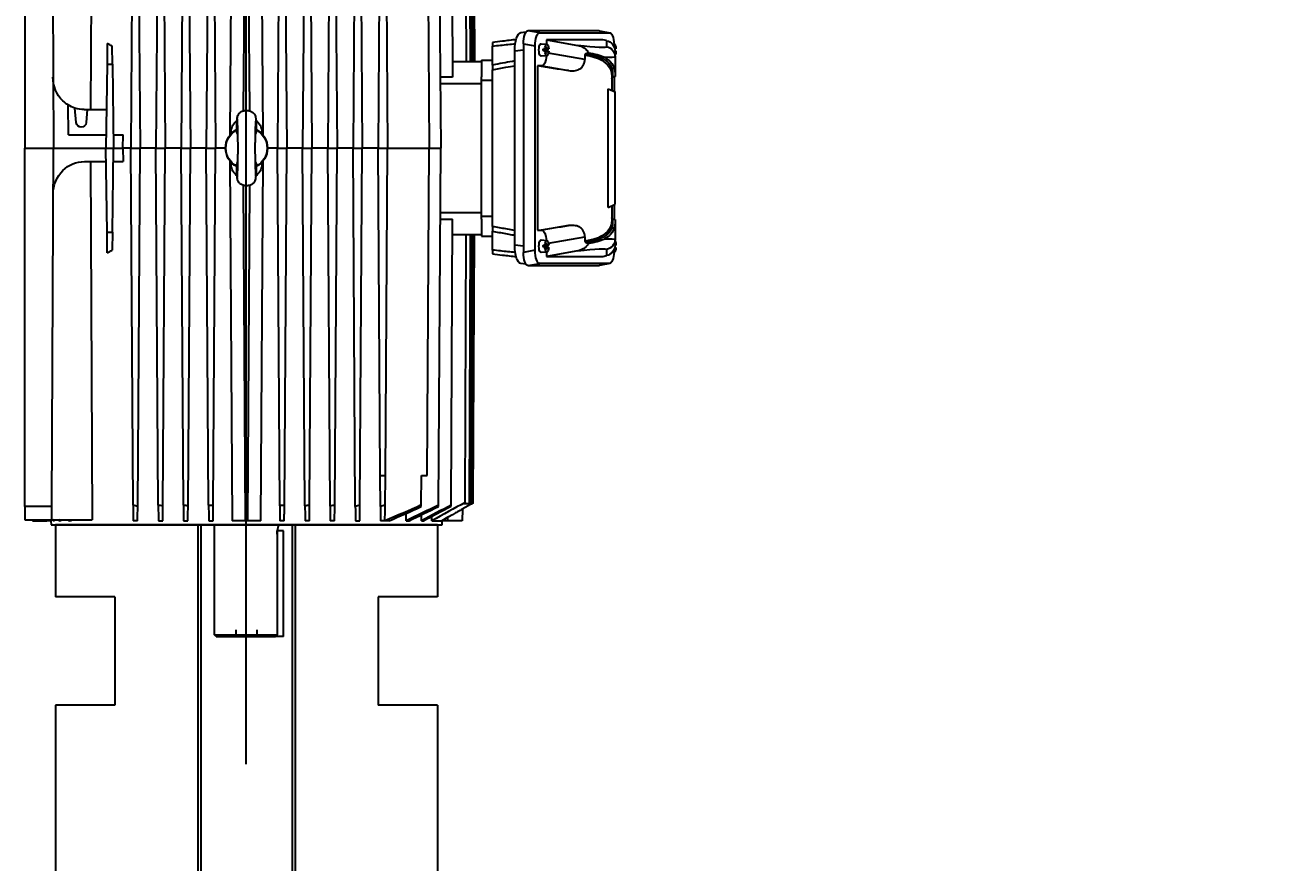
# Model space of a CAD drawing. Extents: x 0 to 21025, y 0 to 14850.
# Drawn here: x 4683.9 to 5030.3, y 7223.8 to 7456.2 of the extents above; entities that cross this region are included whole.
import ezdxf
from ezdxf import colors
from ezdxf.entities.mleader import LeaderData, LeaderLine
from ezdxf.math import Vec2, Vec3

# ---------------------------------------------------------------- set-up
doc = ezdxf.new("R2010")
doc.units = 0
doc.header["$LTSCALE"] = 200
doc.header["$MEASUREMENT"] = 0
doc.linetypes.add('CENTER', pattern=[2, 1.25, -0.25, 0.25, -0.25])
doc.linetypes.add('DASHDOT', pattern=[1, 0.5, -0.25, 0, -0.25])
for name, color, linetype in [('DIM', 1, 'Continuous'), ('FRL2', 2, 'Continuous'), ('M2', 2, 'Continuous'), ('M3', 3, 'Continuous'), ('MC1', 8, 'CENTER')]:
    doc.layers.add(name, color=color, linetype=linetype)

# ---------------------------------------------------------------- blocks, each defined once
blk = doc.blocks.new('motor')
at = {"layer": 'M2', "linetype": 'Continuous'}
for p, q in [((-2881.74, -85651.54), (-2881.1, -85564.91)), ((-2877.37, -85564.91), (-2877.93, -85644.75)), ((-2876.33, -85644.74), (-2876.89, -85564.91)), ((-2873.16, -85564.91), (-2872.52, -85651.54)), ((-2833.92, -85644.38), (-2834.33, -85565.14)), ((-2940.08, -85569.88), (-2940.39, -85631.1)), ((-2939.62, -85569.61), (-2939.93, -85631.1)), ((-2939.49, -85569.94), (-2939.8, -85631.1)), ((-2938.92, -85569.61), (-2939.19, -85631.1)), ((-2937.82, -85570), (-2938.13, -85631.1)), ((-2933.92, -85569.24), (-2934.3, -85635.41)), ((-2930.41, -85569.27), (-2931.04, -85655.09)), ((-2908.62, -85569.27), (-2909.25, -85655.09)), ((-2907.32, -85568.89), (-2906.69, -85655.09)), ((-2901.63, -85569.24), (-2902.26, -85655.09)), ((-2900.34, -85568.95), (-2899.7, -85655.09)), ((-2894.64, -85569.22), (-2895.27, -85655.09)), ((-2893.35, -85569.01), (-2892.71, -85655.09)), ((-2887.65, -85569.18), (-2888.29, -85655.09)), ((-2886.36, -85569.06), (-2885.73, -85655.09)), ((-2867.9, -85569.06), (-2868.54, -85655.09)), ((-2866.61, -85569.18), (-2865.97, -85655.09)), ((-2860.91, -85569.01), (-2861.55, -85655.09)), ((-2859.62, -85569.22), (-2858.99, -85655.09)), ((-2853.92, -85568.95), (-2854.56, -85655.09)), ((-2852.63, -85569.24), (-2852, -85655.09)), ((-2846.94, -85568.89), (-2847.57, -85655.09)), ((-2845.64, -85569.27), (-2845.01, -85655.09)), ((-2823.13, -85568.83), (-2823.56, -85655.09)), ((-2815.64, -85568.83), (-2815.64, -85655.09)), ((-2927.28, -85577.48), (-2927.81, -85655.09)), ((-2915.71, -85577.48), (-2916.24, -85655.09)), ((-2914.2, -85577.48), (-2913.68, -85655.09)), ((-2975.13, -85622.49), (-2978, -85623.07)), ((-2975.04, -85622.49), (-2977.91, -85623.06)), ((-2975.04, -85622.49), (-2955.24, -85622.49)), ((-2958.51, -85623.06), (-2955.24, -85622.49)), ((-2978.69, -85626.2), (-2979.16, -85626.25)), ((-2958.51, -85623.06), (-2977.91, -85623.06)), ((-2977.08, -85625.26), (-2976.01, -85625.05)), ((-2977.08, -85625.26), (-2977.08, -85626.97)), ((-2976.01, -85625.05), (-2960.4, -85625.05)), ((-2960.4, -85625.05), (-2969.08, -85626.58)), ((-2958.9, -85626.1), (-2960.52, -85626.25)), ((-2960.4, -85625.05), (-2960.4, -85626.24)), ((-2953.99, -85626.16), (-2957.25, -85626.73)), ((-2953.26, -85623.02), (-2954.7, -85622.85)), ((-2953.99, -85626.16), (-2953.99, -85684.03)), ((-2838.5, -85626.05), (-2838.42, -85631.8)), ((-2979.36, -85627.54), (-2979.68, -85627.54)), ((-2979.41, -85628.15), (-2979.68, -85628.15)), ((-2979.41, -85629.72), (-2979.41, -85628.1)), ((-2979.41, -85629.72), (-2979.41, -85634.09)), ((-2972.01, -85628.64), (-2971.31, -85628.91)), ((-2971.01, -85630.47), (-2960.97, -85628.7)), ((-2971.01, -85629.3), (-2971.01, -85630.47)), ((-2960.59, -85627.54), (-2961.04, -85627.54)), ((-2960.59, -85628.15), (-2961.04, -85628.15)), ((-2960.43, -85627.14), (-2960.59, -85627.14)), ((-2960.59, -85627.14), (-2960.59, -85627.54)), ((-2960.59, -85627.14), (-2960.43, -85627.28)), ((-2960.43, -85627.54), (-2960.59, -85627.54)), ((-2960.59, -85628.15), (-2960.59, -85628.54)), ((-2960.43, -85628.15), (-2960.59, -85628.15)), ((-2960.59, -85628.54), (-2960.43, -85628.41)), ((-2960.43, -85628.54), (-2960.59, -85628.54)), ((-2960.52, -85629.44), (-2958.9, -85629.59)), ((-2960.43, -85627.14), (-2960.43, -85627.54)), ((-2960.43, -85627.54), (-2959.97, -85627.54)), ((-2960.43, -85628.15), (-2960.43, -85628.54)), ((-2960.43, -85628.15), (-2959.97, -85628.15)), ((-2960.18, -85628.08), (-2960.18, -85627.61)), ((-2960.15, -85627.61), (-2960.18, -85627.61)), ((-2960.15, -85628.08), (-2960.18, -85628.08)), ((-2960.15, -85627.61), (-2960.15, -85627.54)), ((-2960.15, -85627.61), (-2960.04, -85627.61)), ((-2960.15, -85628.08), (-2960.04, -85628.08)), ((-2960.15, -85628.15), (-2960.15, -85628.08)), ((-2960.12, -85627.54), (-2960.04, -85627.61)), ((-2960.12, -85628.15), (-2960.04, -85628.08)), ((-2959.99, -85627.61), (-2960.04, -85627.61)), ((-2960.04, -85627.61), (-2960.04, -85628.08)), ((-2959.99, -85628.08), (-2960.04, -85628.08)), ((-2959.99, -85627.61), (-2959.99, -85627.54)), ((-2959.96, -85627.61), (-2959.99, -85627.61)), ((-2959.99, -85628.15), (-2959.99, -85628.08)), ((-2959.96, -85628.08), (-2959.99, -85628.08)), ((-2959.97, -85627.54), (-2959.52, -85627.54)), ((-2959.97, -85628.15), (-2959.52, -85628.15)), ((-2959.96, -85628.08), (-2959.96, -85627.61)), ((-2957.25, -85683.46), (-2957.25, -85626.73)), ((-2951.58, -85628.11), (-2953.99, -85627.83)), ((-2951.58, -85682.08), (-2951.58, -85628.11)), ((-2945.38, -85632.03), (-2945.38, -85626.77)), ((-2839.91, -85631.8), (-2839.84, -85626.78)), ((-2978.57, -85633.07), (-2979.2, -85632.92)), ((-2959.14, -85632.27), (-2966.53, -85633.57)), ((-2959.14, -85632.27), (-2957.93, -85632.27)), ((-2957.93, -85632.27), (-2957.93, -85677.92)), ((-2942.35, -85630.64), (-2945.38, -85630.64)), ((-2942.35, -85630.64), (-2942.35, -85635.33)), ((-2942.35, -85631.1), (-2934.24, -85631.1)), ((-2839.91, -85631.8), (-2840.21, -85655.09)), ((-2838.42, -85631.8), (-2839.91, -85631.8)), ((-2838.42, -85631.8), (-2838.12, -85655.09)), ((-2979.41, -85634.09), (-2979.41, -85635.25)), ((-2979.41, -85635.25), (-2978.83, -85635.4)), ((-2979.16, -85635.32), (-2979.16, -85639.38)), ((-2978.83, -85635.4), (-2978.83, -85634.3)), ((-2978.48, -85634.73), (-2978.48, -85639.06)), ((-2945.38, -85676.85), (-2945.38, -85633.34)), ((-2942.35, -85636.23), (-2945.38, -85636.23)), ((-2942.35, -85637.16), (-2942.35, -85635.33)), ((-2934.3, -85635.41), (-2930.79, -85635.41)), ((-2977.5, -85638.61), (-2979.41, -85639.5)), ((-2979.41, -85670.69), (-2979.41, -85639.5)), ((-2977.5, -85671.58), (-2977.5, -85638.61)), ((-2942.35, -85673.03), (-2942.35, -85637.16)), ((-2930.81, -85637.16), (-2942.35, -85637.16)), ((-2827.75, -85651.37), (-2827.64, -85643.12)), ((-2826.17, -85641.96), (-2826.19, -85641.98)), ((-2832.95, -85644.38), (-2838.26, -85644.38)), ((-2832.95, -85644.38), (-2832.64, -85648)), ((-2832.07, -85644.38), (-2832.95, -85644.38)), ((-2829.85, -85648), (-2829.5, -85643.98)), ((-2881.47, -85651.21), (-2881.4, -85650.41)), ((-2872.86, -85650.41), (-2872.79, -85651.21)), ((-2842.84, -85655.09), (-2842.86, -85651.37)), ((-2840.16, -85651.37), (-2842.86, -85651.37)), ((-2827.75, -85651.37), (-2838.17, -85651.37)), ((-2927.81, -85655.09), (-2931.04, -85655.09)), ((-2930.41, -85754.18), (-2931.04, -85655.09)), ((-2916.24, -85655.09), (-2927.81, -85655.09)), ((-2927.28, -85745.96), (-2927.81, -85655.09)), ((-2913.68, -85655.09), (-2916.24, -85655.09)), ((-2915.71, -85745.96), (-2916.24, -85655.09)), ((-2914.2, -85745.96), (-2913.68, -85655.09)), ((-2913.68, -85655.09), (-2909.25, -85655.09)), ((-2906.69, -85655.09), (-2909.25, -85655.09)), ((-2908.62, -85754.18), (-2909.25, -85655.09)), ((-2907.32, -85754.56), (-2906.69, -85655.09)), ((-2906.69, -85655.09), (-2902.26, -85655.09)), ((-2899.7, -85655.09), (-2902.26, -85655.09)), ((-2901.63, -85754.2), (-2902.26, -85655.09)), ((-2900.34, -85754.49), (-2899.7, -85655.09)), ((-2899.7, -85655.09), (-2895.27, -85655.09)), ((-2892.71, -85655.09), (-2895.27, -85655.09)), ((-2894.64, -85754.23), (-2895.27, -85655.09)), ((-2893.35, -85754.44), (-2892.71, -85655.09)), ((-2892.71, -85655.09), (-2888.29, -85655.09)), ((-2885.73, -85655.09), (-2888.29, -85655.09)), ((-2887.65, -85754.26), (-2888.29, -85655.09)), ((-2886.36, -85754.38), (-2885.73, -85655.09)), ((-2885.73, -85655.09), (-2882.95, -85655.09)), ((-2871.31, -85655.09), (-2868.54, -85655.09)), ((-2865.97, -85655.09), (-2868.54, -85655.09)), ((-2867.9, -85754.38), (-2868.54, -85655.09)), ((-2866.61, -85754.26), (-2865.97, -85655.09)), ((-2865.97, -85655.09), (-2861.55, -85655.09)), ((-2858.99, -85655.09), (-2861.55, -85655.09)), ((-2860.91, -85754.44), (-2861.55, -85655.09)), ((-2859.62, -85754.23), (-2858.99, -85655.09)), ((-2858.99, -85655.09), (-2854.56, -85655.09)), ((-2852, -85655.09), (-2854.56, -85655.09)), ((-2853.92, -85754.49), (-2854.56, -85655.09)), ((-2852.63, -85754.2), (-2852, -85655.09)), ((-2852, -85655.09), (-2847.57, -85655.09)), ((-2845.01, -85655.09), (-2847.57, -85655.09)), ((-2846.94, -85754.56), (-2847.57, -85655.09)), ((-2845.64, -85754.18), (-2845.01, -85655.09)), ((-2845.01, -85655.09), (-2842.84, -85655.09)), ((-2842.84, -85655.09), (-2842.86, -85658.82)), ((-2840.21, -85655.09), (-2842.84, -85655.09)), ((-2838.12, -85655.09), (-2840.21, -85655.09)), ((-2839.91, -85678.39), (-2840.21, -85655.09)), ((-2838.42, -85678.39), (-2838.12, -85655.09)), ((-2823.56, -85655.09), (-2838.12, -85655.09)), ((-2815.64, -85655.09), (-2823.56, -85655.09)), ((-2823.13, -85754.61), (-2823.56, -85655.09)), ((-2815.64, -85754.61), (-2815.64, -85655.09)), ((-2881.1, -85758.54), (-2881.74, -85658.65)), ((-2881.4, -85659.78), (-2881.47, -85658.97)), ((-2872.52, -85658.65), (-2873.16, -85758.54)), ((-2872.79, -85658.97), (-2872.86, -85659.78)), ((-2840.16, -85658.82), (-2842.86, -85658.82)), ((-2832.12, -85658.82), (-2838.17, -85658.82)), ((-2833.85, -85658.82), (-2834.33, -85758.31)), ((-2826.19, -85661.28), (-2826.18, -85661.3)), ((-2877.93, -85665.46), (-2877.37, -85758.54)), ((-2876.89, -85758.54), (-2876.33, -85665.45)), ((-2977.5, -85671.58), (-2979.41, -85670.69)), ((-2979.16, -85670.81), (-2979.16, -85674.87)), ((-2978.48, -85671.12), (-2978.48, -85675.46)), ((-2978.83, -85674.78), (-2979.41, -85674.94)), ((-2978.83, -85675.89), (-2978.83, -85674.78)), ((-2942.35, -85673.96), (-2945.38, -85673.96)), ((-2942.35, -85674.85), (-2942.35, -85673.03)), ((-2942.35, -85673.03), (-2930.81, -85673.03)), ((-2930.79, -85674.78), (-2934.3, -85674.78)), ((-2933.92, -85754.2), (-2934.3, -85674.78)), ((-2979.41, -85674.94), (-2979.41, -85676.1)), ((-2979.41, -85676.1), (-2979.41, -85680.47)), ((-2978.57, -85677.11), (-2979.2, -85677.27)), ((-2966.53, -85676.62), (-2959.14, -85677.92)), ((-2957.93, -85677.92), (-2959.14, -85677.92)), ((-2945.38, -85683.41), (-2945.38, -85678.16)), ((-2942.35, -85674.85), (-2942.35, -85679.55)), ((-2979.41, -85682.08), (-2979.41, -85680.47)), ((-2971.31, -85681.28), (-2972.01, -85681.55)), ((-2971.01, -85679.72), (-2971.01, -85680.89)), ((-2960.97, -85681.49), (-2971.01, -85679.72)), ((-2960.43, -85681.65), (-2960.59, -85681.65)), ((-2960.59, -85681.65), (-2960.59, -85682.04)), ((-2960.59, -85681.65), (-2960.43, -85681.78)), ((-2958.9, -85680.6), (-2960.52, -85680.75)), ((-2960.43, -85681.65), (-2960.43, -85682.04)), ((-2942.35, -85679.55), (-2945.38, -85679.55)), ((-2934.24, -85679.08), (-2942.35, -85679.08)), ((-2940.08, -85753.57), (-2940.39, -85679.08)), ((-2939.93, -85679.08), (-2939.62, -85753.83)), ((-2939.49, -85753.5), (-2939.8, -85679.08)), ((-2939.19, -85679.08), (-2938.92, -85753.83)), ((-2937.82, -85753.44), (-2938.13, -85679.08)), ((-2838.42, -85678.39), (-2839.91, -85678.39)), ((-2839.91, -85678.39), (-2839.84, -85683.4)), ((-2838.5, -85684.14), (-2838.42, -85678.39)), ((-2979.41, -85682.04), (-2979.68, -85682.04)), ((-2979.36, -85682.65), (-2979.68, -85682.65)), ((-2979.16, -85683.94), (-2978.69, -85683.98)), ((-2977.08, -85683.22), (-2977.08, -85684.93)), ((-2976.01, -85685.14), (-2977.08, -85684.93)), ((-2960.4, -85685.14), (-2976.01, -85685.14)), ((-2969.08, -85683.61), (-2960.4, -85685.14)), ((-2960.59, -85682.04), (-2961.04, -85682.04)), ((-2960.59, -85682.65), (-2961.04, -85682.65)), ((-2960.43, -85682.04), (-2960.59, -85682.04)), ((-2960.59, -85682.65), (-2960.59, -85683.04)), ((-2960.43, -85682.65), (-2960.59, -85682.65)), ((-2960.59, -85683.04), (-2960.43, -85682.91)), ((-2960.43, -85683.04), (-2960.59, -85683.04)), ((-2960.52, -85683.94), (-2958.9, -85684.09)), ((-2960.43, -85682.04), (-2959.97, -85682.04)), ((-2960.43, -85682.65), (-2960.43, -85683.04)), ((-2960.43, -85682.65), (-2959.97, -85682.65)), ((-2960.4, -85683.95), (-2960.4, -85685.14)), ((-2960.18, -85682.58), (-2960.18, -85682.11)), ((-2960.15, -85682.11), (-2960.18, -85682.11)), ((-2960.15, -85682.58), (-2960.18, -85682.58)), ((-2960.15, -85682.11), (-2960.15, -85682.04)), ((-2960.15, -85682.11), (-2960.04, -85682.11)), ((-2960.15, -85682.58), (-2960.04, -85682.58)), ((-2960.15, -85682.65), (-2960.15, -85682.58)), ((-2960.12, -85682.04), (-2960.04, -85682.11)), ((-2960.12, -85682.65), (-2960.04, -85682.58)), ((-2959.99, -85682.11), (-2960.04, -85682.11)), ((-2960.04, -85682.11), (-2960.04, -85682.58)), ((-2959.99, -85682.58), (-2960.04, -85682.58)), ((-2959.99, -85682.11), (-2959.99, -85682.04)), ((-2959.96, -85682.11), (-2959.99, -85682.11)), ((-2959.99, -85682.65), (-2959.99, -85682.58)), ((-2959.96, -85682.58), (-2959.99, -85682.58)), ((-2959.97, -85682.04), (-2959.52, -85682.04)), ((-2959.97, -85682.65), (-2959.52, -85682.65)), ((-2959.96, -85682.58), (-2959.96, -85682.11)), ((-2957.25, -85683.46), (-2953.99, -85684.03)), ((-2953.99, -85682.36), (-2951.58, -85682.08)), ((-2978, -85687.12), (-2975.13, -85687.69)), ((-2977.91, -85687.13), (-2958.51, -85687.13)), ((-2977.91, -85687.13), (-2975.04, -85687.7)), ((-2955.24, -85687.7), (-2975.04, -85687.7)), ((-2955.24, -85687.7), (-2958.51, -85687.13)), ((-2954.7, -85687.34), (-2953.26, -85687.17)), ((-2925.74, -85745.96), (-2927.28, -85745.96)), ((-2925.64, -85754.17), (-2925.74, -85745.96)), ((-2914.2, -85745.96), (-2915.71, -85745.96)), ((-2915.61, -85754.17), (-2915.71, -85745.96)), ((-2914.31, -85754.63), (-2914.2, -85745.96)), ((-2940.09, -85753.56), (-2937.03, -85755.33)), ((-2939.62, -85753.83), (-2940.08, -85753.57)), ((-2939.62, -85753.83), (-2939.1, -85753.83)), ((-2938.92, -85753.83), (-2939.49, -85753.5)), ((-2939.49, -85753.61), (-2939.1, -85753.83)), ((-2938.92, -85753.83), (-2937.49, -85753.83)), ((-2937.82, -85753.65), (-2937.49, -85753.83)), ((-2937.04, -85755.33), (-2937, -85758.54)), ((-2933.03, -85757.56), (-2931.32, -85758.54)), ((-2933.03, -85758.54), (-2933.03, -85757.56)), ((-2928.59, -85758.54), (-2928.61, -85757.29)), ((-2925.66, -85758.54), (-2925.68, -85756.87)), ((-2921.46, -85758.54), (-2921.48, -85756.45)), ((-2823.13, -85754.61), (-2815.64, -85754.61)), ((-2823.1, -85758.31), (-2823.13, -85754.61)), ((-2815.64, -85754.61), (-2815.64, -85758.31)), ((-2937, -85758.54), (-2933.03, -85758.54)), ((-2933.03, -85758.54), (-2931.32, -85758.54)), ((-2931.39, -85759.7), (-2931.41, -85758.54)), ((-2879.61, -85759.7), (-2931.39, -85759.7)), ((-2928.59, -85758.54), (-2931.32, -85758.54)), ((-2931.17, -85759.7), (-2931.17, -85759.7)), ((-2877.13, -85759.7), (-2931.13, -85759.7)), ((-2925.66, -85758.54), (-2926.24, -85758.54)), ((-2921.46, -85758.54), (-2922.27, -85758.54)), ((-2916.71, -85758.54), (-2915.56, -85758.54)), ((-2915.55, -85758.54), (-2914.36, -85758.54)), ((-2907.38, -85758.54), (-2908.56, -85758.54)), ((-2901.57, -85758.54), (-2900.39, -85758.54)), ((-2894.59, -85758.54), (-2893.4, -85758.54)), ((-2887.6, -85758.54), (-2886.41, -85758.54)), ((-2887.38, -85761.33), (-2885.67, -85761.33)), ((-2887.38, -85790.68), (-2887.38, -85761.33)), ((-2885.98, -85759.7), (-2885.98, -85759.94)), ((-2885.67, -85761.33), (-2885.67, -85790.22)), ((-2885.67, -85762.25), (-2885.67, -85761.33)), ((-2881.1, -85758.54), (-2873.16, -85758.54)), ((-2822.87, -85759.7), (-2877.13, -85759.7)), ((-2868.28, -85790.22), (-2868.28, -85759.7)), ((-2866.66, -85758.54), (-2867.85, -85758.54)), ((-2859.68, -85758.54), (-2860.86, -85758.54)), ((-2852.69, -85758.54), (-2853.87, -85758.54)), ((-2846.88, -85758.54), (-2845.7, -85758.54)), ((-2823.1, -85758.31), (-2834.33, -85758.31)), ((-2828.6, -85758.31), (-2828.6, -85758.54)), ((-2828.6, -85758.54), (-2828.15, -85758.31)), ((-2828.6, -85758.54), (-2828.02, -85758.54)), ((-2827.58, -85758.31), (-2828.02, -85758.54)), ((-2825.67, -85758.31), (-2825.67, -85758.54)), ((-2825.67, -85758.54), (-2825.25, -85758.31)), ((-2825.67, -85758.54), (-2825.28, -85758.54)), ((-2824.86, -85758.31), (-2825.28, -85758.54)), ((-2823.81, -85758.31), (-2823.81, -85758.54)), ((-2823.81, -85758.54), (-2823.4, -85758.31)), ((-2823.81, -85758.54), (-2823.59, -85758.54)), ((-2823.18, -85758.31), (-2823.59, -85758.54)), ((-2815.64, -85758.31), (-2823.1, -85758.31)), ((-2823.09, -85759.7), (-2823.09, -85759.7)), ((-2822.93, -85758.31), (-2822.94, -85758.54)), ((-2822.94, -85758.54), (-2821.7, -85758.54)), ((-2822.85, -85758.54), (-2822.87, -85759.7)), ((-2821.7, -85758.54), (-2821.7, -85758.31)), ((-2817.73, -85758.54), (-2817.72, -85758.31)), ((-2879.98, -85788.82), (-2879.98, -85790.68)), ((-2874.28, -85790.68), (-2874.28, -85788.82)), ((-2887.38, -85790.68), (-2885.19, -85790.68)), ((-2868.28, -85790.22), (-2885.67, -85790.22)), ((-2868.75, -85790.68), (-2885.19, -85790.68)), ((-2879.98, -85790.68), (-2874.28, -85790.68)), ((-2868.75, -85790.68), (-2868.28, -85790.22))]:
    blk.add_line(p, q, dxfattribs=at)
at = {"layer": 'M2', "linetype": 'Continuous', "flags": 128}
for points in [[(-2978.88, -85626.44), (-2978.96, -85626.34), (-2979.15, -85626.25), (-2979.33, -85626.34), (-2979.49, -85626.61), (-2979.62, -85627.03), (-2979.68, -85627.54)], [(-2959.97, -85627.54), (-2960.04, -85627.03), (-2960.16, -85626.61), (-2960.32, -85626.34), (-2960.51, -85626.25), (-2960.69, -85626.34), (-2960.85, -85626.61), (-2960.97, -85627.03), (-2961.04, -85627.54)], [(-2958.9, -85629.59), (-2958.89, -85629.59), (-2958.7, -85629.5), (-2958.53, -85629.26), (-2958.4, -85628.87), (-2958.32, -85628.38), (-2958.29, -85627.84), (-2958.32, -85627.3), (-2958.4, -85626.82), (-2958.53, -85626.43), (-2958.7, -85626.18), (-2958.89, -85626.1), (-2958.9, -85626.1)], [(-2961.04, -85628.15), (-2960.97, -85628.66), (-2960.85, -85629.07), (-2960.69, -85629.34), (-2960.51, -85629.44), (-2960.32, -85629.34), (-2960.16, -85629.07), (-2960.04, -85628.66), (-2959.97, -85628.15)], [(-2959.97, -85682.04), (-2960.04, -85681.53), (-2960.16, -85681.11), (-2960.32, -85680.84), (-2960.51, -85680.75), (-2960.69, -85680.84), (-2960.85, -85681.11), (-2960.97, -85681.53), (-2961.04, -85682.04)], [(-2958.9, -85684.09), (-2958.89, -85684.09), (-2958.7, -85684.01), (-2958.53, -85683.76), (-2958.4, -85683.37), (-2958.32, -85682.89), (-2958.29, -85682.35), (-2958.32, -85681.81), (-2958.4, -85681.32), (-2958.53, -85680.93), (-2958.7, -85680.68), (-2958.89, -85680.6), (-2958.9, -85680.6)], [(-2979.68, -85682.65), (-2979.62, -85683.16), (-2979.49, -85683.58), (-2979.33, -85683.85), (-2979.15, -85683.94), (-2978.96, -85683.85), (-2978.88, -85683.74)], [(-2961.04, -85682.65), (-2960.97, -85683.16), (-2960.85, -85683.58), (-2960.69, -85683.85), (-2960.51, -85683.94), (-2960.32, -85683.85), (-2960.16, -85683.58), (-2960.04, -85683.16), (-2959.97, -85682.65)], [(-2940.08, -85753.57), (-2940.08, -85753.57)]]:
    blk.add_lwpolyline(points, dxfattribs=at)
at = {"layer": 'M2', "linetype": 'Continuous'}
for centre, radius, start, end in [((-2977.24, -85628.12), 2.44, 180.58, 207.1023), ((-2976.62, -85629.72), 2.79, 99.3295, 179.9592), ((-2955.88, -85627.84), 4.74, 176.34, 183.66), ((-2964.25, -85627.84), 4.74, 356.34, 3.66), ((-2978.7, -85633.53), 0.469, 5.7836, 74.2688), ((-2978.93, -85634.74), 0.448, 0.9431, 76.7201), ((-2978.95, -85635.85), 0.466, 0, 75), ((-2832.7, -85635.32), 9.32, 314.5, 359.5), ((-2832.07, -85635.99), 8.39, 287.8036, 301.8267), ((-2832.07, -85635.99), 8.39, 301.8267, 314.5), ((-2832.07, -85635.99), 8.39, 270, 287.8036), ((-2877.13, -85655.09), 5.82, 117.9119, 242.284), ((-2877.13, -85655.09), 5.73, 118.0983, 241.9017), ((-2877.13, -85650.79), 4.29, 127.8572, 175), ((-2877.13, -85650.79), 4.29, 5, 51.4287), ((-2877.13, -85655.09), 5.73, 298.1011, 61.8989), ((-2877.13, -85655.09), 5.82, 297.704, 61.9746), ((-2831.25, -85647.87), 1.4, 185, 355), ((-2877.13, -85659.4), 4.29, 185, 232.3599), ((-2877.13, -85659.4), 4.29, 307.9356, 355), ((-2832.12, -85667.21), 8.39, 45, 90), ((-2832.76, -85667.88), 9.32, 0.5, 45), ((-2978.95, -85674.33), 0.466, 285, 0), ((-2978.93, -85675.45), 0.448, 283.2799, 359.0569), ((-2978.7, -85676.66), 0.469, 285.7312, 354.2164), ((-2977.24, -85682.07), 2.44, 152.8977, 179.42), ((-2976.62, -85680.47), 2.79, 180.0408, 260.6705), ((-2955.88, -85682.35), 4.74, 176.34, 183.66), ((-2964.25, -85682.35), 4.74, 356.34, 3.66)]:
    blk.add_arc(centre, radius, start, end, dxfattribs=at)
for centre, major_axis, ratio, start_param, end_param in [((-2975, -85626.27), (-0.04, 3.78), 0.341823, 6.279194, 6.347494), ((-2955.28, -85626.27), (0.04, 3.78), 0.341823, 4.746539, 6.287177), ((-2976.62, -85628.01), (1.94, 2.08), 0.965767, 0.931936, 2.338824), ((-2977.87, -85626.84), (-0.04, 3.78), 0.341823, 6.279194, 7.691177), ((-2958.54, -85626.84), (0.04, 3.78), 0.341823, 4.746539, 6.287177), ((-2953.35, -85628.16), (0.02, 5.15), 0.341994, 4.724763, 6.244897), ((-2877.13, -85604.62), (-54.37, 0), 0.560054, 2.326455, 2.361022), ((-2957.52, -85626.55), (-21.89, -3.17), 0.051529, 6.275717, 6.800679), ((-2957.4, -85641), (-21.14, 8.01), 0.438201, 5.583802, 6.292591), ((-2957.52, -85641.41), (-20.65, 8.09), 0.445399, 5.584269, 6.300688), ((-2957.98, -85623.8), (-19.1, -3.18), 0.05869, 6.273426, 7.22369), ((-2959.11, -85628.48), (0.04, 3.78), 0.341823, 1.833644, 3.145584), ((-2957.52, -85640.87), (-21.6, 8.19), 0.438201, 5.922866, 6.308451), ((-2957.52, -85630.94), (-20.96, -3.49), 0.05869, 1.116523, 1.541494), ((-2957.52, -85669.32), (-21.6, -8.19), 0.438201, 6.25792, 6.643505), ((-2957.4, -85669.19), (-21.14, -8.01), 0.438201, 6.27378, 6.982569), ((-2957.52, -85668.78), (-20.65, -8.09), 0.445399, 6.265682, 6.982101), ((-2957.52, -85679.25), (-20.96, 3.49), 0.05869, 4.741691, 5.166662), ((-2959.11, -85681.7), (-0.04, 3.78), 0.341823, 6.279194, 7.591134), ((-2957.52, -85683.63), (-21.89, 3.17), 0.051529, 5.765691, 6.290653), ((-2976.62, -85682.18), (-1.94, 2.08), 0.965767, 0.802769, 2.209656), ((-2977.87, -85683.34), (0.04, 3.78), 0.341823, 1.733601, 3.145584), ((-2957.98, -85686.39), (-19.1, 3.18), 0.05869, 5.342681, 6.292944), ((-2958.54, -85683.34), (-0.04, 3.78), 0.341823, 3.137601, 4.678239), ((-2955.28, -85683.92), (-0.04, 3.78), 0.341823, 3.137601, 4.678239), ((-2953.35, -85682.02), (-0.02, 5.15), 0.341994, 3.179881, 4.700015), ((-2877.13, -85705.57), (-54.37, 0), 0.560054, 3.922163, 3.956731), ((-2975, -85683.92), (0.04, 3.78), 0.341823, 3.077284, 3.145584)]:
    blk.add_ellipse(centre, major_axis=major_axis, ratio=ratio, start_param=start_param, end_param=end_param, dxfattribs=at)
for points, knots in [([(-2951.99, -85624.96), (-2950.71, -85625.12), (-2948.51, -85625.38), (-2946.31, -85625.64), (-2945.38, -85625.75)], [0, 0, 0, 0, 0.578744, 1, 1, 1, 1]), ([(-2945.38, -85626.77), (-2946.12, -85626.69), (-2948.25, -85626.47), (-2950.37, -85626.25), (-2951.74, -85626.11)], [0, 0, 0, 0, 0.350784, 1, 1, 1, 1]), ([(-2945.38, -85625.75), (-2945.38, -85625.74), (-2945.38, -85625.76), (-2945.38, -85625.82), (-2945.38, -85625.85), (-2945.38, -85625.91), (-2945.38, -85625.95), (-2945.38, -85626.04), (-2945.38, -85626.09), (-2945.38, -85626.2), (-2945.38, -85626.26), (-2945.38, -85626.39), (-2945.38, -85626.46), (-2945.38, -85626.61), (-2945.38, -85626.69), (-2945.38, -85626.77)], [0, 0, 0, 0, 0.25, 0.25, 0.375, 0.375, 0.5, 0.5, 0.625, 0.625, 0.75, 0.75, 0.875, 0.875, 1, 1, 1, 1]), ([(-2972.01, -85628.64), (-2972.89, -85628.75), (-2973.71, -85628.91), (-2974.84, -85629.21), (-2975.19, -85629.32), (-2975.7, -85629.51), (-2975.86, -85629.58), (-2976.17, -85629.72), (-2976.32, -85629.79), (-2976.47, -85629.87)], [0, 0, 0, 0, 0.5, 0.5, 0.75, 0.75, 0.875, 0.875, 1, 1, 1, 1]), ([(-2969.08, -85626.58), (-2969.39, -85626.63), (-2969.69, -85626.71), (-2970.27, -85626.93), (-2970.55, -85627.07), (-2970.94, -85627.32), (-2971.06, -85627.42), (-2971.3, -85627.62), (-2971.41, -85627.73), (-2971.62, -85627.96), (-2971.71, -85628.09), (-2971.88, -85628.35), (-2971.95, -85628.49), (-2972.01, -85628.64)], [0, 0, 0, 0, 0.25, 0.25, 0.5, 0.5, 0.625, 0.625, 0.75, 0.75, 0.875, 0.875, 1, 1, 1, 1]), ([(-2971.31, -85628.91), (-2971.27, -85628.92), (-2971.24, -85628.94), (-2971.16, -85628.99), (-2971.13, -85629.02), (-2971.07, -85629.09), (-2971.05, -85629.13), (-2971.02, -85629.21), (-2971.01, -85629.25), (-2971.01, -85629.3)], [0, 0, 0, 0, 0.25, 0.25, 0.5, 0.5, 0.75, 0.75, 1, 1, 1, 1]), ([(-2966.53, -85633.57), (-2967.06, -85633.64), (-2967.57, -85633.67), (-2968.32, -85633.59), (-2968.57, -85633.55), (-2969.05, -85633.41), (-2969.28, -85633.32), (-2969.61, -85633.14), (-2969.72, -85633.07), (-2969.93, -85632.92), (-2970.02, -85632.84), (-2970.21, -85632.66), (-2970.29, -85632.56), (-2970.46, -85632.36), (-2970.53, -85632.24), (-2970.73, -85631.88), (-2970.84, -85631.62), (-2970.94, -85631.2), (-2970.97, -85631.06), (-2971, -85630.77), (-2971.01, -85630.62), (-2971.01, -85630.47)], [0, 0, 0, 0, 0.25, 0.25, 0.375, 0.375, 0.5, 0.5, 0.5625, 0.5625, 0.625, 0.625, 0.6875, 0.6875, 0.75, 0.75, 0.875, 0.875, 0.9375, 0.9375, 1, 1, 1, 1]), ([(-2951.58, -85630.9), (-2949.79, -85631.23), (-2947.72, -85631.61), (-2945.65, -85631.98), (-2945.38, -85632.03)], [0, 0, 0, 0, 0.86648, 1, 1, 1, 1]), ([(-2945.38, -85633.34), (-2946.63, -85633.11), (-2948.7, -85632.74), (-2950.77, -85632.36), (-2951.58, -85632.21)], [0, 0, 0, 0, 0.606787, 1, 1, 1, 1]), ([(-2945.38, -85632.03), (-2945.38, -85632.05), (-2945.38, -85632.09), (-2945.38, -85632.23), (-2945.38, -85632.32), (-2945.38, -85632.56), (-2945.38, -85632.7), (-2945.38, -85632.93), (-2945.38, -85633.01), (-2945.38, -85633.17), (-2945.38, -85633.25), (-2945.38, -85633.34)], [0, 0, 0, 0, 0.25, 0.25, 0.5, 0.5, 0.75, 0.75, 0.875, 0.875, 1, 1, 1, 1]), ([(-2874.58, -85646.75), (-2874.6, -85646.58), (-2874.64, -85646.24), (-2874.91, -85645.66), (-2875.4, -85645.13), (-2876.07, -85644.78), (-2876.81, -85644.6), (-2877.61, -85644.61), (-2878.29, -85644.83), (-2878.73, -85645.09), (-2879.06, -85645.35), (-2879.36, -85645.72), (-2879.55, -85646.11), (-2879.67, -85646.59), (-2879.75, -85647.33), (-2879.78, -85648.2), (-2879.81, -85649.07), (-2879.82, -85649.69), (-2879.83, -85650.13), (-2879.83, -85650.22)], [0, 0, 0, 0, 0.037124, 0.073222, 0.137481, 0.191109, 0.233943, 0.300588, 0.360025, 0.386113, 0.410458, 0.458254, 0.510828, 0.57109, 0.693425, 0.816806, 0.887296, 0.975427, 1, 1, 1, 1]), ([(-2874.59, -85663.21), (-2874.6, -85663.12), (-2874.61, -85662.96), (-2874.64, -85662.49), (-2874.66, -85661.92), (-2874.68, -85661.12), (-2874.7, -85660.09), (-2874.73, -85658.93), (-2874.75, -85658.02), (-2874.76, -85657.03), (-2874.8, -85655.99), (-2874.81, -85654.85), (-2874.78, -85653.82), (-2874.75, -85652.63), (-2874.73, -85651.29), (-2874.7, -85649.89), (-2874.67, -85648.56), (-2874.64, -85647.68), (-2874.61, -85647.18), (-2874.6, -85647.05), (-2874.59, -85646.98)], [0, 0, 0, 0, 0.057322, 0.110297, 0.158924, 0.203174, 0.27849, 0.33637, 0.37694, 0.405861, 0.4714, 0.509014, 0.551612, 0.603183, 0.664319, 0.734496, 0.813878, 0.902354, 0.950062, 1, 1, 1, 1]), ([(-2874.43, -85650.05), (-2874.44, -85649.68), (-2874.46, -85648.93), (-2874.49, -85648.02), (-2874.51, -85647.29), (-2874.54, -85646.84), (-2874.56, -85646.63), (-2874.57, -85646.67), (-2874.58, -85646.68)], [0, 0, 0, 0, 0.179924, 0.370055, 0.560712, 0.751784, 0.943277, 1, 1, 1, 1]), ([(-2879.81, -85650.22), (-2879.8, -85650.44), (-2879.8, -85650.84), (-2879.61, -85651.19), (-2879.53, -85651.35)], [0, 0, 0, 0, 0.560257, 1, 1, 1, 1]), ([(-2879.58, -85647.65), (-2879.59, -85647.64), (-2879.63, -85647.6), (-2879.61, -85647.86), (-2879.6, -85648.46), (-2879.57, -85649.35), (-2879.55, -85650.3), (-2879.53, -85651.21), (-2879.52, -85652.06), (-2879.5, -85652.94), (-2879.48, -85653.92), (-2879.44, -85655.15), (-2879.48, -85656.49), (-2879.51, -85657.78), (-2879.53, -85658.87), (-2879.55, -85659.73), (-2879.57, -85660.45), (-2879.58, -85661.09), (-2879.6, -85661.69), (-2879.61, -85662.25), (-2879.61, -85662.56), (-2879.62, -85662.72), (-2879.61, -85662.71), (-2879.61, -85662.7)], [0, 0, 0, 0, 0.008497, 0.065014, 0.129029, 0.194692, 0.252713, 0.302937, 0.345144, 0.38334, 0.430691, 0.487931, 0.554551, 0.618441, 0.67381, 0.721152, 0.760458, 0.800508, 0.847755, 0.901938, 0.962686, 0.993114, 1, 1, 1, 1]), ([(-2874.73, -85651.32), (-2874.66, -85651.21), (-2874.44, -85650.82), (-2874.43, -85650.36), (-2874.43, -85650.04)], [0, 0, 0, 0, 0.296302, 1, 1, 1, 1]), ([(-2879.53, -85658.86), (-2879.6, -85658.97), (-2879.82, -85659.36), (-2879.83, -85659.82), (-2879.83, -85660.14)], [0, 0, 0, 0, 0.282097, 1, 1, 1, 1]), ([(-2879.82, -85660.17), (-2879.82, -85660.37), (-2879.8, -85661.03), (-2879.76, -85661.92), (-2879.69, -85662.9), (-2879.61, -85663.63), (-2879.47, -85664.16), (-2879.31, -85664.5), (-2879.08, -85664.8), (-2878.81, -85665.05), (-2878.45, -85665.27), (-2877.98, -85665.47), (-2877.31, -85665.6), (-2876.59, -85665.56), (-2875.87, -85665.32), (-2875.26, -85664.93), (-2874.85, -85664.4), (-2874.63, -85663.88), (-2874.6, -85663.59), (-2874.58, -85663.44)], [0, 0, 0, 0, 0.051006, 0.166314, 0.268266, 0.382855, 0.472435, 0.536586, 0.56973, 0.600529, 0.633103, 0.669343, 0.711332, 0.779769, 0.825109, 0.877149, 0.936172, 0.96784, 1, 1, 1, 1]), ([(-2874.43, -85660.14), (-2874.44, -85659.86), (-2874.44, -85659.4), (-2874.65, -85659), (-2874.73, -85658.84)], [0, 0, 0, 0, 0.617125, 1, 1, 1, 1]), ([(-2874.58, -85663.48), (-2874.57, -85663.49), (-2874.56, -85663.52), (-2874.53, -85663.19), (-2874.5, -85662.58), (-2874.47, -85661.72), (-2874.45, -85660.86), (-2874.43, -85660.26), (-2874.43, -85660.04)], [0, 0, 0, 0, 0.105864, 0.322654, 0.52708, 0.71931, 0.899396, 1, 1, 1, 1]), ([(-2971.01, -85679.72), (-2971.01, -85679.42), (-2970.98, -85679.13), (-2970.87, -85678.71), (-2970.83, -85678.58), (-2970.73, -85678.32), (-2970.67, -85678.19), (-2970.53, -85677.95), (-2970.46, -85677.84), (-2970.3, -85677.63), (-2970.21, -85677.53), (-2970.03, -85677.35), (-2969.93, -85677.27), (-2969.72, -85677.12), (-2969.62, -85677.05), (-2969.4, -85676.93), (-2969.29, -85676.88), (-2969.06, -85676.78), (-2968.94, -85676.74), (-2968.58, -85676.64), (-2968.33, -85676.6), (-2967.83, -85676.55), (-2967.58, -85676.54), (-2967.06, -85676.56), (-2966.8, -85676.58), (-2966.53, -85676.62)], [0, 0, 0, 0, 0.125, 0.125, 0.1875, 0.1875, 0.25, 0.25, 0.3125, 0.3125, 0.375, 0.375, 0.4375, 0.4375, 0.5, 0.5, 0.5625, 0.5625, 0.625, 0.625, 0.75, 0.75, 0.875, 0.875, 1, 1, 1, 1]), ([(-2951.58, -85677.98), (-2950.92, -85677.86), (-2949.04, -85677.51), (-2946.97, -85677.14), (-2945.56, -85676.89), (-2945.38, -85676.85)], [0, 0, 0, 0, 0.318324, 0.911949, 1, 1, 1, 1]), ([(-2945.38, -85678.16), (-2945.65, -85678.21), (-2947.16, -85678.48), (-2949.23, -85678.86), (-2951.02, -85679.19), (-2951.58, -85679.29)], [0, 0, 0, 0, 0.133512, 0.729596, 1, 1, 1, 1]), ([(-2945.38, -85676.85), (-2945.38, -85676.94), (-2945.38, -85677.02), (-2945.38, -85677.18), (-2945.38, -85677.26), (-2945.38, -85677.41), (-2945.38, -85677.48), (-2945.38, -85677.62), (-2945.38, -85677.69), (-2945.38, -85677.86), (-2945.38, -85677.96), (-2945.38, -85678.1), (-2945.38, -85678.14), (-2945.38, -85678.16)], [0, 0, 0, 0, 0.125, 0.125, 0.25, 0.25, 0.375, 0.375, 0.5, 0.5, 0.75, 0.75, 1, 1, 1, 1]), ([(-2976.47, -85680.32), (-2976.18, -85680.47), (-2975.87, -85680.61), (-2975.2, -85680.86), (-2974.84, -85680.98), (-2974.09, -85681.18), (-2973.7, -85681.27), (-2972.88, -85681.43), (-2972.45, -85681.49), (-2972.01, -85681.55)], [0, 0, 0, 0, 0.25, 0.25, 0.5, 0.5, 0.75, 0.75, 1, 1, 1, 1]), ([(-2972.01, -85681.55), (-2971.89, -85681.84), (-2971.72, -85682.11), (-2971.41, -85682.46), (-2971.3, -85682.57), (-2971.06, -85682.77), (-2970.94, -85682.86), (-2970.68, -85683.04), (-2970.54, -85683.11), (-2970.26, -85683.25), (-2970.12, -85683.31), (-2969.69, -85683.48), (-2969.39, -85683.56), (-2969.08, -85683.61)], [0, 0, 0, 0, 0.25, 0.25, 0.375, 0.375, 0.5, 0.5, 0.625, 0.625, 0.75, 0.75, 1, 1, 1, 1]), ([(-2971.01, -85680.89), (-2971.01, -85680.98), (-2971.05, -85681.07), (-2971.16, -85681.2), (-2971.23, -85681.25), (-2971.31, -85681.28)], [0, 0, 0, 0, 0.5, 0.5, 1, 1, 1, 1]), ([(-2945.38, -85684.44), (-2946.3, -85684.55), (-2948.5, -85684.81), (-2950.7, -85685.07), (-2951.97, -85685.22)], [0, 0, 0, 0, 0.421611, 1, 1, 1, 1]), ([(-2951.74, -85684.08), (-2950.36, -85683.94), (-2948.24, -85683.72), (-2946.12, -85683.49), (-2945.38, -85683.41)], [0, 0, 0, 0, 0.649682, 1, 1, 1, 1]), ([(-2945.38, -85683.41), (-2945.38, -85683.5), (-2945.38, -85683.57), (-2945.38, -85683.72), (-2945.38, -85683.79), (-2945.38, -85683.93), (-2945.38, -85683.99), (-2945.38, -85684.1), (-2945.38, -85684.15), (-2945.38, -85684.24), (-2945.38, -85684.28), (-2945.38, -85684.34), (-2945.38, -85684.37), (-2945.38, -85684.43), (-2945.38, -85684.45), (-2945.38, -85684.44)], [0, 0, 0, 0, 0.125, 0.125, 0.25, 0.25, 0.375, 0.375, 0.5, 0.5, 0.625, 0.625, 0.75, 0.75, 1, 1, 1, 1]), ([(-2937.03, -85755.33), (-2937, -85755.34), (-2936.96, -85755.37), (-2936.46, -85755.64), (-2935.66, -85756.07), (-2934.56, -85756.69), (-2933.63, -85757.21), (-2933.1, -85757.52), (-2933.03, -85757.56)], [0, 0, 0, 0, 0.159471, 0.33584, 0.52283, 0.73007, 0.962971, 1, 1, 1, 1]), ([(-2885.98, -85759.94), (-2885.98, -85759.94), (-2885.98, -85759.94), (-2885.93, -85760.1), (-2885.8, -85760.52), (-2885.7, -85760.99), (-2885.67, -85761.33), (-2885.67, -85761.33)], [0, 0, 0, 0, 0.0633844, 0.2705369, 0.4797635, 0.6952393, 0.7443554, 0.7443554, 0.7443554, 0.7443554]), ([(-2817.73, -85758.54), (-2817.79, -85758.54), (-2817.9, -85758.54), (-2818.82, -85758.54), (-2820.13, -85758.54), (-2821.17, -85758.54), (-2821.7, -85758.54)], [0, 0, 0, 0, 0.249331, 0.499456, 0.74964, 1, 1, 1, 1])]:
    blk.add_open_spline(points, degree=3, knots=knots, dxfattribs=at)
for points in [[(-2979.2, -85632.92), (-2979.34, -85633.36), (-2979.41, -85633.75), (-2979.41, -85634.09)], [(-2978.83, -85634.3), (-2978.83, -85633.95), (-2978.74, -85633.54), (-2978.57, -85633.07)], [(-2978.23, -85633.48), (-2978.4, -85633.95), (-2978.48, -85634.37), (-2978.48, -85634.73)], [(-2979.41, -85676.1), (-2979.41, -85676.44), (-2979.34, -85676.83), (-2979.2, -85677.27)], [(-2978.57, -85677.11), (-2978.74, -85676.65), (-2978.83, -85676.24), (-2978.83, -85675.89)], [(-2978.48, -85675.46), (-2978.48, -85675.82), (-2978.4, -85676.24), (-2978.23, -85676.71)], [(-2939.49, -85753.5), (-2939.49, -85753.54), (-2939.49, -85753.58), (-2939.49, -85753.61)], [(-2937.82, -85753.44), (-2934.75, -85755.15), (-2931.67, -85756.85), (-2928.59, -85758.54)], [(-2937.82, -85753.44), (-2937.82, -85753.51), (-2937.82, -85753.58), (-2937.82, -85753.65)], [(-2933.92, -85754.2), (-2931.18, -85755.66), (-2928.42, -85757.11), (-2925.66, -85758.54)], [(-2933.92, -85754.49), (-2933.92, -85754.4), (-2933.92, -85754.3), (-2933.92, -85754.2)], [(-2930.41, -85754.18), (-2927.44, -85755.66), (-2924.46, -85757.12), (-2921.46, -85758.54)], [(-2930.41, -85754.56), (-2930.41, -85754.43), (-2930.41, -85754.31), (-2930.41, -85754.18)], [(-2925.64, -85754.17), (-2922.3, -85755.68), (-2918.95, -85757.15), (-2915.56, -85758.54)], [(-2925.63, -85754.63), (-2925.63, -85754.48), (-2925.64, -85754.32), (-2925.64, -85754.17)], [(-2915.61, -85754.17), (-2915.18, -85754.32), (-2914.74, -85754.48), (-2914.31, -85754.63)], [(-2915.55, -85758.54), (-2915.57, -85757.15), (-2915.59, -85755.68), (-2915.61, -85754.17)], [(-2908.62, -85754.18), (-2908.19, -85754.31), (-2907.76, -85754.43), (-2907.32, -85754.56)], [(-2908.56, -85758.54), (-2908.58, -85757.12), (-2908.6, -85755.66), (-2908.62, -85754.18)], [(-2901.63, -85754.2), (-2901.2, -85754.3), (-2900.77, -85754.4), (-2900.34, -85754.49)], [(-2901.57, -85758.54), (-2901.59, -85757.11), (-2901.61, -85755.66), (-2901.63, -85754.2)], [(-2894.64, -85754.23), (-2894.21, -85754.3), (-2893.78, -85754.37), (-2893.35, -85754.44)], [(-2894.59, -85758.54), (-2894.6, -85757.11), (-2894.62, -85755.67), (-2894.64, -85754.23)], [(-2893.35, -85754.44), (-2893.37, -85755.81), (-2893.38, -85757.18), (-2893.4, -85758.54)], [(-2887.65, -85754.26), (-2887.22, -85754.31), (-2886.79, -85754.35), (-2886.36, -85754.38)], [(-2887.6, -85758.54), (-2887.62, -85757.12), (-2887.64, -85755.69), (-2887.65, -85754.26)], [(-2886.36, -85754.38), (-2886.38, -85755.77), (-2886.4, -85757.16), (-2886.41, -85758.54)], [(-2867.9, -85754.38), (-2867.47, -85754.35), (-2867.04, -85754.31), (-2866.61, -85754.26)], [(-2867.85, -85758.54), (-2867.86, -85757.16), (-2867.88, -85755.77), (-2867.9, -85754.38)], [(-2866.61, -85754.26), (-2866.63, -85755.69), (-2866.64, -85757.12), (-2866.66, -85758.54)], [(-2860.91, -85754.44), (-2860.48, -85754.37), (-2860.05, -85754.3), (-2859.62, -85754.23)], [(-2860.86, -85758.54), (-2860.88, -85757.18), (-2860.89, -85755.81), (-2860.91, -85754.44)], [(-2859.62, -85754.23), (-2859.64, -85755.67), (-2859.66, -85757.11), (-2859.68, -85758.54)], [(-2853.92, -85754.49), (-2853.49, -85754.4), (-2853.06, -85754.3), (-2852.63, -85754.2)], [(-2852.63, -85754.2), (-2852.65, -85755.66), (-2852.67, -85757.11), (-2852.69, -85758.54)], [(-2846.94, -85754.56), (-2846.5, -85754.43), (-2846.07, -85754.31), (-2845.64, -85754.18)], [(-2845.64, -85754.18), (-2845.66, -85755.66), (-2845.68, -85757.12), (-2845.7, -85758.54)], [(-2926.24, -85758.54), (-2928.81, -85757.2), (-2931.37, -85755.85), (-2933.92, -85754.49)], [(-2922.27, -85758.54), (-2925, -85757.24), (-2927.71, -85755.91), (-2930.41, -85754.56)], [(-2916.71, -85758.54), (-2919.7, -85757.29), (-2922.68, -85755.98), (-2925.63, -85754.63)], [(-2914.31, -85754.63), (-2914.33, -85755.98), (-2914.35, -85757.29), (-2914.36, -85758.54)], [(-2907.32, -85754.56), (-2907.34, -85755.91), (-2907.36, -85757.24), (-2907.38, -85758.54)], [(-2900.34, -85754.49), (-2900.35, -85755.85), (-2900.37, -85757.2), (-2900.39, -85758.54)], [(-2853.87, -85758.54), (-2853.89, -85757.2), (-2853.91, -85755.85), (-2853.92, -85754.49)], [(-2846.88, -85758.54), (-2846.9, -85757.24), (-2846.92, -85755.91), (-2846.94, -85754.56)], [(-2885.67, -85790.22), (-2885.51, -85790.37), (-2885.35, -85790.53), (-2885.19, -85790.68)]]:
    blk.add_open_spline(points, degree=3, dxfattribs=at)
at = {"layer": 'MC1', "linetype": 'DASHDOT', "ltscale": 3}
blk.add_line((-2877.05, -85826.09), (-2877.05, -85502.32), dxfattribs=at)
blk = doc.blocks.new('GFDHGKK')
at = {"layer": 'M3'}
for p, q in [((-7120.45, -94433.92), (-7014.45, -94433.92)), ((-7120.45, -94433.92), (-7120.45, -94453.92)), ((-7080.95, -94433.92), (-7080.95, -94581.92)), ((-7080.15, -94433.92), (-7080.15, -94968.92)), ((-7054.75, -94433.92), (-7054.75, -94968.92)), ((-7053.95, -94433.92), (-7053.95, -94581.92)), ((-7014.45, -94433.92), (-7014.45, -94453.92)), ((-7120.45, -94453.92), (-7103.95, -94453.92)), ((-7103.95, -94453.92), (-7103.95, -94483.92)), ((-7030.95, -94453.92), (-7014.45, -94453.92)), ((-7030.95, -94453.92), (-7030.95, -94483.92)), ((-7120.45, -94483.92), (-7103.95, -94483.92)), ((-7120.45, -94483.92), (-7120.45, -94561.92)), ((-7030.95, -94483.92), (-7014.45, -94483.92)), ((-7014.45, -94483.92), (-7014.45, -94561.92))]:
    blk.add_line(p, q, dxfattribs=at)
at = {"layer": 'DIM'}
blk.add_blockref('motor', (-4190.32, -8674.21), dxfattribs=at)

msp = doc.modelspace()

# ---------------------------------------------------------------- block references
at = {"layer": 'DIM', "xscale": -1}
msp.add_blockref('GFDHGKK', (-2322.04, 101751.3), dxfattribs=at)

# ---------------------------------------------------------------- leaders
at = {"layer": 'FRL2'}
ml = msp.add_multileader_mtext('Standard', dxfattribs=at)
ml.set_content('06', color=3)
ml.set_leader_properties(color=1)
ml.build(insert=Vec2(0, 0))
ml.multileader.update_dxf_attribs({"text_left_attachment_type": 6, "text_right_attachment_type": 6, "dogleg_length": 50, "arrow_head_size": 100})
ctx = ml.context
ctx.base_point, ctx.char_height, ctx.arrow_head_size, ctx.landing_gap_size, ctx.plane_origin = Vec3(5491.27, 7326.71), 100, 100, 0.09, Vec3(4995.23, 6795.13)
ctx.left_attachment, ctx.right_attachment = 6, 6
notes = []
notes.append((ctx, [(0, (1, 1, 0), (5441.27, 7326.71), (1, 0), 50, [(0, [(4995.23, 6795.13)], 0, [])])]))
ctx.mtext.insert, ctx.mtext.flow_direction = Vec3(5491.36, 7446.71), 5
for ctx, leaders in notes:
    for number, flags, end, landing, length, lines in leaders:
        leader = LeaderData()
        leader.index, (leader.has_last_leader_line, leader.has_dogleg_vector, leader.attachment_direction) = number, flags
        leader.last_leader_point, leader.dogleg_vector, leader.dogleg_length = Vec3(end), Vec3(landing), length
        for number, points, colour, breaks in lines:
            line = LeaderLine()
            line.index, line.vertices, line.color, line.breaks = number, Vec3.list(points), colors.encode_raw_color(colour), breaks
            leader.lines.append(line)
        ctx.leaders.append(leader)

doc.saveas('drawing.dxf')
